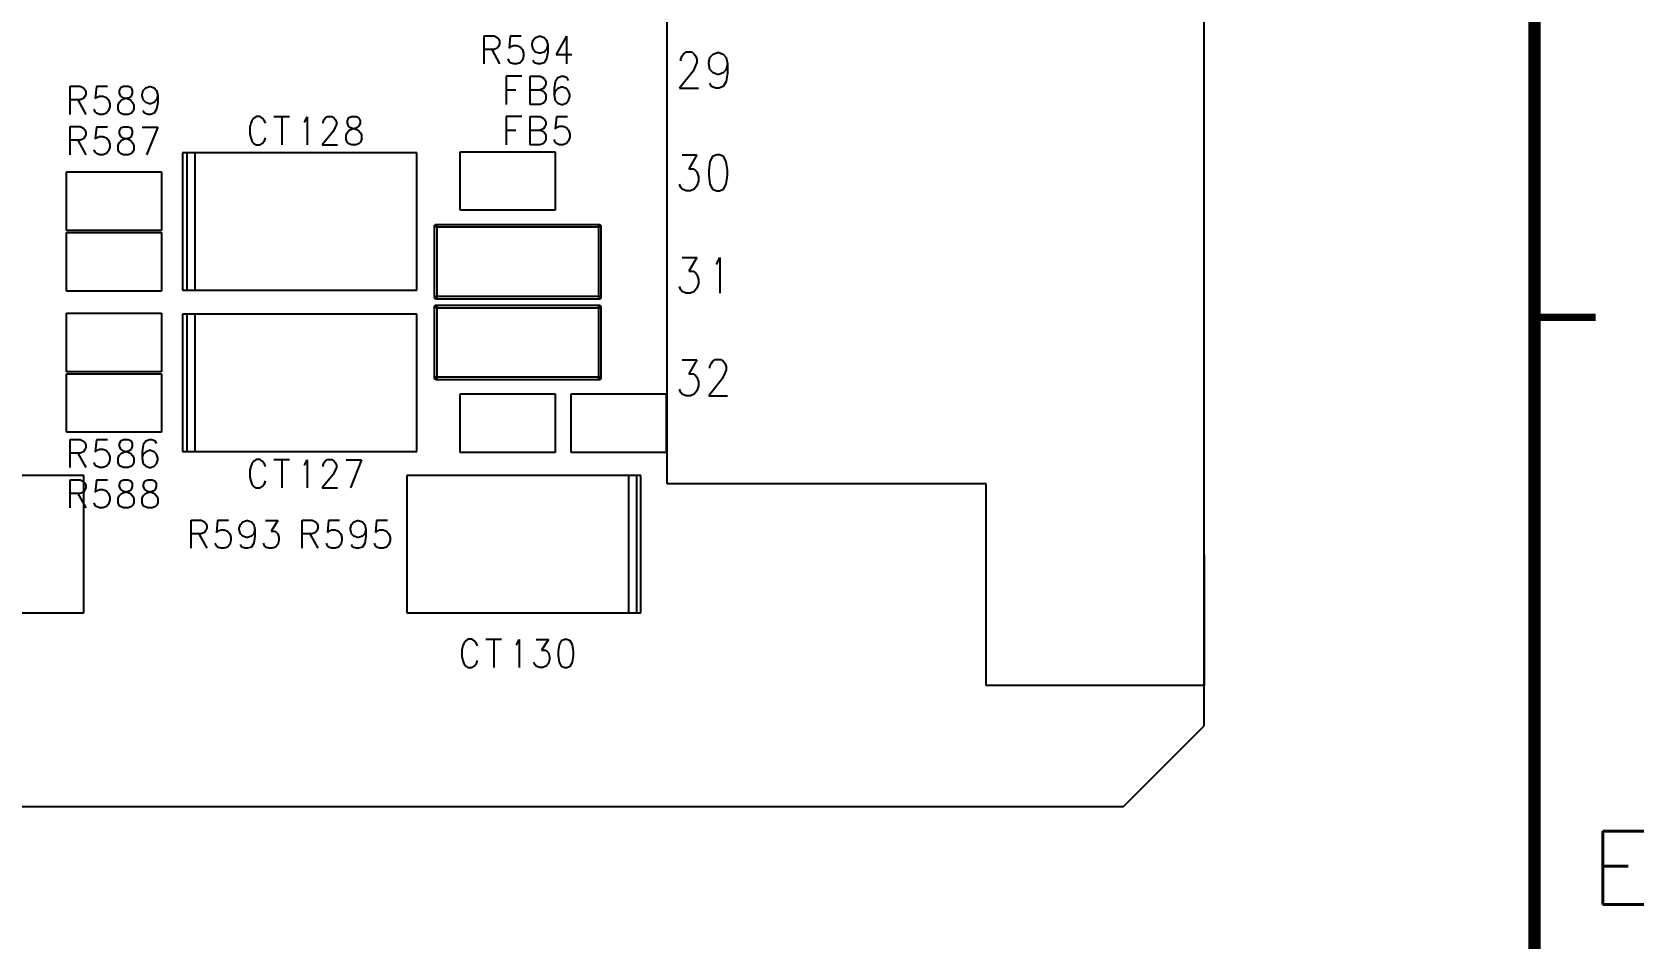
# Model space of a CAD drawing. Extents: x 295 to 953, y 10 to 290.
# Drawn here: x 820.6 to 886.4, y 79.6 to 116.7 of the extents above; entities that cross this region are included whole.
import ezdxf
from ezdxf.enums import TextEntityAlignment as Align

# ---------------------------------------------------------------- set-up
doc = ezdxf.new("R2010")
doc.units = 0
doc.header["$LTSCALE"] = 5
doc.header["$MEASUREMENT"] = 0
doc.layers.get('0').update_dxf_attribs({"linetype": 'CONTINUOUS', "lineweight": 25})
for name, color, linetype in [('13_C-SILK_GBR', 7, 'CONTINUOUS'), ('문자', 4, 'CONTINUOUS'), ('테두리', 3, 'CONTINUOUS')]:
    doc.layers.add(name, color=color, linetype=linetype)
doc.styles.get("Standard").update_dxf_attribs({"font": 'simplex.shx'})

# ---------------------------------------------------------------- blocks, each defined once
blk = doc.blocks.new('C')
at = {"layer": '테두리'}
blk.add_line((405, 285), (405, 15), dxfattribs=at)
for points, const_width in [([(15, 285), (15, 15), (405, 15), (405, 285), (15, 285)], 0.5), ([(407.5, 105), (405, 105)], 0.3)]:
    blk.add_lwpolyline(points, dxfattribs=dict(at, const_width=const_width))
at = {"layer": '문자'}
blk.add_text('E', height=3, dxfattribs=at).set_placement((408.5, 82.5), align=Align.MIDDLE)

msp = doc.modelspace()

# ---------------------------------------------------------------- linework, layer by layer
at = {"layer": '13_C-SILK_GBR'}
for p, q in [((868.478, 88.3), (868.478, 246.7)), ((846.533, 98.2), (846.533, 236.8)), ((839.048, 115.36), (839.048, 116.515)), ((839.048, 116.515), (839.457, 116.515)), ((839.457, 115.956), (839.048, 115.956)), ((839.362, 115.956), (839.687, 115.36)), ((839.457, 116.515), (839.591, 116.446)), ((839.591, 116.007), (839.457, 115.956)), ((839.591, 116.446), (839.636, 116.393)), ((839.636, 116.078), (839.591, 116.007)), ((839.636, 116.393), (839.687, 116.287)), ((839.687, 116.182), (839.636, 116.078)), ((839.687, 116.287), (839.687, 116.182)), ((840.119, 116.497), (840.074, 116.007)), ((840.074, 116.007), (840.119, 116.06)), ((840.573, 116.497), (840.119, 116.497)), ((840.119, 116.06), (840.253, 116.112)), ((840.253, 116.112), (840.388, 116.112)), ((840.388, 116.112), (840.528, 116.06)), ((840.528, 116.06), (840.617, 115.956)), ((840.617, 115.956), (840.668, 115.797)), ((841.012, 116.182), (841.056, 116.34)), ((841.012, 116.131), (841.012, 116.182)), ((841.056, 115.956), (841.012, 116.131)), ((841.056, 116.34), (841.159, 116.446)), ((841.159, 115.85), (841.056, 115.956)), ((841.159, 116.446), (841.305, 116.497)), ((841.305, 116.497), (841.35, 116.497)), ((841.35, 116.497), (841.503, 116.446)), ((841.503, 116.446), (841.599, 116.34)), ((841.599, 115.956), (841.503, 115.85)), ((841.599, 116.34), (841.65, 116.131)), ((841.65, 116.131), (841.599, 115.956)), ((841.65, 116.131), (841.65, 115.85)), ((842.414, 116.497), (841.993, 115.744)), ((842.414, 116.497), (842.414, 115.36)), ((840.074, 115.466), (840.03, 115.57)), ((840.119, 115.413), (840.074, 115.466)), ((840.253, 115.36), (840.119, 115.413)), ((840.388, 115.36), (840.253, 115.36)), ((840.528, 115.413), (840.388, 115.36)), ((840.617, 115.517), (840.528, 115.413)), ((840.668, 115.675), (840.617, 115.517)), ((840.668, 115.797), (840.668, 115.675)), ((841.107, 115.413), (841.056, 115.517)), ((841.254, 115.36), (841.107, 115.413)), ((841.305, 115.797), (841.159, 115.85)), ((841.35, 115.36), (841.254, 115.36)), ((841.35, 115.797), (841.305, 115.797)), ((841.503, 115.85), (841.35, 115.797)), ((841.503, 115.413), (841.35, 115.36)), ((841.599, 115.57), (841.503, 115.413)), ((841.65, 115.85), (841.599, 115.57)), ((841.993, 115.744), (842.632, 115.744)), ((847.095, 115.563), (847.15, 115.698)), ((847.095, 115.495), (847.095, 115.563)), ((847.15, 115.698), (847.202, 115.764)), ((847.202, 115.764), (847.311, 115.855)), ((847.311, 115.855), (847.536, 115.855)), ((847.536, 115.855), (847.643, 115.764)), ((847.697, 115.292), (847.589, 115.068)), ((847.643, 115.764), (847.697, 115.698)), ((847.697, 115.698), (847.752, 115.563)), ((847.752, 115.428), (847.697, 115.292)), ((847.752, 115.563), (847.752, 115.428)), ((848.229, 115.428), (848.283, 115.631)), ((848.229, 115.36), (848.229, 115.428)), ((848.283, 115.136), (848.229, 115.36)), ((848.283, 115.631), (848.407, 115.764)), ((848.407, 115.764), (848.584, 115.832)), ((848.584, 115.832), (848.638, 115.832)), ((848.638, 115.832), (848.823, 115.764)), ((848.823, 115.764), (848.94, 115.631)), ((848.94, 115.631), (849.001, 115.36)), ((849.001, 115.36), (848.94, 115.136)), ((849.001, 115.36), (849.001, 115)), ((840.589, 114.865), (839.952, 114.865)), ((839.952, 114.865), (839.952, 113.71)), ((840.934, 113.71), (840.934, 114.865)), ((840.934, 114.865), (841.342, 114.865)), ((841.342, 114.865), (841.475, 114.796)), ((841.475, 114.796), (841.52, 114.743)), ((841.52, 114.743), (841.571, 114.637)), ((841.571, 114.637), (841.571, 114.532)), ((841.96, 114.637), (841.916, 114.357)), ((842.063, 114.796), (841.96, 114.637)), ((842.21, 114.847), (842.063, 114.796)), ((842.305, 114.847), (842.21, 114.847)), ((842.45, 114.796), (842.305, 114.847)), ((842.502, 114.69), (842.45, 114.796)), ((847.589, 115.068), (847.041, 114.37)), ((848.407, 115), (848.283, 115.136)), ((848.584, 114.933), (848.407, 115)), ((848.638, 114.933), (848.584, 114.933)), ((848.823, 115), (848.638, 114.933)), ((848.94, 115.136), (848.823, 115)), ((848.94, 114.641), (848.823, 114.438)), ((849.001, 115), (848.94, 114.641)), ((822.136, 113.298), (822.136, 114.453)), ((822.136, 114.453), (822.545, 114.453)), ((822.545, 114.453), (822.679, 114.383)), ((822.679, 113.944), (822.545, 113.893)), ((822.679, 114.383), (822.723, 114.33)), ((822.723, 114.015), (822.679, 113.944)), ((822.723, 114.33), (822.774, 114.225)), ((822.774, 114.119), (822.723, 114.015)), ((822.774, 114.225), (822.774, 114.119)), ((823.207, 114.434), (823.162, 113.944)), ((823.162, 113.944), (823.207, 113.997)), ((823.66, 114.434), (823.207, 114.434)), ((823.207, 113.997), (823.34, 114.05)), ((823.34, 114.05), (823.475, 114.05)), ((823.475, 114.05), (823.616, 113.997)), ((823.616, 113.997), (823.705, 113.893)), ((824.188, 114.383), (824.144, 114.278)), ((824.144, 114.278), (824.144, 114.172)), ((824.144, 114.172), (824.188, 114.05)), ((824.322, 114.434), (824.188, 114.383)), ((824.188, 114.05), (824.277, 113.997)), ((824.233, 113.893), (824.368, 113.944)), ((824.277, 113.997), (824.464, 113.944)), ((824.508, 114.434), (824.322, 114.434)), ((824.368, 113.944), (824.553, 113.997)), ((824.464, 113.944), (824.597, 113.893)), ((824.642, 114.383), (824.508, 114.434)), ((824.553, 113.997), (824.642, 114.05)), ((824.687, 114.278), (824.642, 114.383)), ((824.642, 114.05), (824.687, 114.172)), ((824.687, 114.172), (824.687, 114.278)), ((825.081, 114.119), (825.125, 114.278)), ((825.081, 114.068), (825.081, 114.119)), ((825.125, 113.893), (825.081, 114.068)), ((825.125, 114.278), (825.228, 114.383)), ((825.228, 114.383), (825.375, 114.434)), ((825.375, 114.434), (825.419, 114.434)), ((825.419, 114.434), (825.573, 114.383)), ((825.573, 114.383), (825.668, 114.278)), ((825.668, 114.278), (825.719, 114.068)), ((825.719, 114.068), (825.668, 113.893)), ((825.719, 114.068), (825.719, 113.788)), ((839.952, 114.306), (840.342, 114.306)), ((840.934, 114.306), (841.342, 114.306)), ((841.475, 114.357), (841.342, 114.306)), ((841.342, 114.306), (841.475, 114.253)), ((841.52, 114.428), (841.475, 114.357)), ((841.475, 114.253), (841.52, 114.2)), ((841.571, 114.532), (841.52, 114.428)), ((841.52, 114.2), (841.571, 114.094)), ((841.571, 114.094), (841.571, 113.92)), ((841.916, 114.357), (841.916, 114.094)), ((841.96, 114.253), (841.916, 114.094)), ((841.916, 114.094), (841.96, 113.867)), ((842.063, 114.357), (841.96, 114.253)), ((842.21, 114.41), (842.063, 114.357)), ((842.254, 114.41), (842.21, 114.41)), ((842.401, 114.357), (842.254, 114.41)), ((842.502, 114.253), (842.401, 114.357)), ((842.553, 114.094), (842.502, 114.253)), ((842.502, 113.867), (842.553, 114.025)), ((842.553, 114.025), (842.553, 114.094)), ((847.041, 114.37), (847.813, 114.37)), ((848.344, 114.438), (848.283, 114.573)), ((848.522, 114.37), (848.344, 114.438)), ((848.638, 114.37), (848.522, 114.37)), ((848.823, 114.438), (848.638, 114.37)), ((822.545, 113.893), (822.136, 113.893)), ((822.449, 113.893), (822.774, 113.298)), ((823.162, 113.403), (823.117, 113.507)), ((823.207, 113.35), (823.162, 113.403)), ((823.34, 113.298), (823.207, 113.35)), ((823.475, 113.298), (823.34, 113.298)), ((823.616, 113.35), (823.475, 113.298)), ((823.705, 113.454), (823.616, 113.35)), ((823.705, 113.893), (823.756, 113.735)), ((823.756, 113.613), (823.705, 113.454)), ((823.756, 113.735), (823.756, 113.613)), ((824.099, 113.682), (824.144, 113.788)), ((824.099, 113.507), (824.099, 113.682)), ((824.144, 113.403), (824.099, 113.507)), ((824.144, 113.788), (824.233, 113.893)), ((824.188, 113.35), (824.144, 113.403)), ((824.322, 113.298), (824.188, 113.35)), ((824.508, 113.298), (824.322, 113.298)), ((824.642, 113.35), (824.508, 113.298)), ((824.597, 113.893), (824.687, 113.788)), ((824.687, 113.403), (824.642, 113.35)), ((824.687, 113.788), (824.738, 113.682)), ((824.738, 113.507), (824.687, 113.403)), ((824.738, 113.682), (824.738, 113.507)), ((825.228, 113.788), (825.125, 113.893)), ((825.177, 113.35), (825.125, 113.454)), ((825.323, 113.298), (825.177, 113.35)), ((825.375, 113.735), (825.228, 113.788)), ((825.419, 113.298), (825.323, 113.298)), ((825.419, 113.735), (825.375, 113.735)), ((825.573, 113.788), (825.419, 113.735)), ((825.573, 113.35), (825.419, 113.298)), ((825.668, 113.893), (825.573, 113.788)), ((825.668, 113.507), (825.573, 113.35)), ((825.719, 113.788), (825.668, 113.507)), ((841.342, 113.71), (840.934, 113.71)), ((841.475, 113.763), (841.342, 113.71)), ((841.52, 113.816), (841.475, 113.763)), ((841.571, 113.92), (841.52, 113.816)), ((841.96, 113.867), (842.063, 113.763)), ((842.063, 113.763), (842.21, 113.71)), ((842.21, 113.71), (842.254, 113.71)), ((842.254, 113.71), (842.401, 113.763)), ((842.401, 113.763), (842.502, 113.867)), ((822.136, 111.648), (822.136, 112.803)), ((822.136, 112.803), (822.545, 112.803)), ((822.545, 112.803), (822.679, 112.733)), ((822.679, 112.733), (822.723, 112.68)), ((822.723, 112.68), (822.774, 112.575)), ((823.207, 112.784), (823.162, 112.294)), ((823.66, 112.784), (823.207, 112.784)), ((824.188, 112.733), (824.144, 112.628)), ((824.144, 112.628), (824.144, 112.522)), ((824.322, 112.784), (824.188, 112.733)), ((824.508, 112.784), (824.322, 112.784)), ((824.642, 112.733), (824.508, 112.784)), ((824.687, 112.628), (824.642, 112.733)), ((824.687, 112.522), (824.687, 112.628)), ((825.081, 112.784), (825.719, 112.784)), ((825.719, 112.784), (825.259, 111.648)), ((829.521, 112.935), (829.483, 112.778)), ((829.483, 112.778), (829.483, 112.497)), ((829.566, 113.04), (829.521, 112.935)), ((829.648, 113.146), (829.566, 113.04)), ((829.731, 113.215), (829.648, 113.146)), ((829.904, 113.215), (829.731, 113.215)), ((829.986, 113.146), (829.904, 113.215)), ((830.075, 113.04), (829.986, 113.146)), ((830.12, 112.935), (830.075, 113.04)), ((830.465, 113.215), (831.102, 113.215)), ((830.783, 113.215), (830.783, 112.06)), ((831.694, 112.987), (831.745, 113.04)), ((831.745, 113.04), (831.823, 113.197)), ((831.823, 113.197), (831.823, 112.06)), ((832.473, 112.987), (832.517, 113.093)), ((832.473, 112.935), (832.473, 112.987)), ((832.517, 113.093), (832.562, 113.146)), ((832.562, 113.146), (832.651, 113.215)), ((832.651, 113.215), (832.836, 113.215)), ((832.836, 113.215), (832.925, 113.146)), ((832.97, 112.778), (832.88, 112.603)), ((832.925, 113.146), (832.97, 113.093)), ((832.97, 113.093), (833.014, 112.987)), ((833.014, 112.882), (832.97, 112.778)), ((833.014, 112.987), (833.014, 112.882)), ((833.499, 113.146), (833.455, 113.04)), ((833.455, 113.04), (833.455, 112.935)), ((833.455, 112.935), (833.499, 112.812)), ((833.455, 112.55), (833.544, 112.656)), ((833.633, 113.197), (833.499, 113.146)), ((833.499, 112.812), (833.588, 112.76)), ((833.544, 112.656), (833.677, 112.707)), ((833.588, 112.76), (833.773, 112.707)), ((833.818, 113.197), (833.633, 113.197)), ((833.677, 112.707), (833.862, 112.76)), ((833.773, 112.707), (833.907, 112.656)), ((833.951, 113.146), (833.818, 113.197)), ((833.862, 112.76), (833.951, 112.812)), ((833.907, 112.656), (833.996, 112.55)), ((833.996, 113.04), (833.951, 113.146)), ((833.951, 112.812), (833.996, 112.935)), ((833.996, 112.935), (833.996, 113.04)), ((840.589, 113.215), (839.952, 113.215)), ((839.952, 113.215), (839.952, 112.06)), ((839.952, 112.656), (840.342, 112.656)), ((840.934, 112.06), (840.934, 113.215)), ((840.934, 113.215), (841.342, 113.215)), ((840.934, 112.656), (841.342, 112.656)), ((841.342, 113.215), (841.475, 113.146)), ((841.475, 112.707), (841.342, 112.656)), ((841.342, 112.656), (841.475, 112.603)), ((841.475, 113.146), (841.52, 113.093)), ((841.52, 112.778), (841.475, 112.707)), ((841.52, 113.093), (841.571, 112.987)), ((841.571, 112.882), (841.52, 112.778)), ((841.571, 112.987), (841.571, 112.882)), ((842.005, 113.197), (841.96, 112.707)), ((841.96, 112.707), (842.005, 112.76)), ((842.457, 113.197), (842.005, 113.197)), ((842.005, 112.76), (842.139, 112.812)), ((842.139, 112.812), (842.272, 112.812)), ((842.272, 112.812), (842.413, 112.76)), ((842.413, 112.76), (842.502, 112.656)), ((842.502, 112.656), (842.553, 112.497)), ((822.545, 112.243), (822.136, 112.243)), ((822.449, 112.243), (822.774, 111.648)), ((822.679, 112.294), (822.545, 112.243)), ((822.723, 112.365), (822.679, 112.294)), ((822.774, 112.469), (822.723, 112.365)), ((822.774, 112.575), (822.774, 112.469)), ((823.162, 112.294), (823.207, 112.347)), ((823.207, 112.347), (823.34, 112.4)), ((823.34, 112.4), (823.475, 112.4)), ((823.475, 112.4), (823.616, 112.347)), ((823.616, 112.347), (823.705, 112.243)), ((823.705, 112.243), (823.756, 112.085)), ((823.756, 111.963), (823.705, 111.804)), ((823.756, 112.085), (823.756, 111.963)), ((824.099, 112.032), (824.144, 112.138)), ((824.099, 111.857), (824.099, 112.032)), ((824.144, 112.522), (824.188, 112.4)), ((824.144, 112.138), (824.233, 112.243)), ((824.188, 112.4), (824.277, 112.347)), ((824.233, 112.243), (824.368, 112.294)), ((824.277, 112.347), (824.464, 112.294)), ((824.368, 112.294), (824.553, 112.347)), ((824.464, 112.294), (824.597, 112.243)), ((824.553, 112.347), (824.642, 112.4)), ((824.597, 112.243), (824.687, 112.138)), ((824.642, 112.4), (824.687, 112.522)), ((824.687, 112.138), (824.738, 112.032)), ((824.738, 112.032), (824.738, 111.857)), ((829.483, 112.497), (829.521, 112.341)), ((829.521, 112.341), (829.566, 112.217)), ((829.566, 112.217), (829.648, 112.113)), ((829.648, 112.113), (829.731, 112.06)), ((829.731, 112.06), (829.904, 112.06)), ((829.904, 112.06), (829.986, 112.113)), ((829.986, 112.113), (830.075, 112.217)), ((830.075, 112.217), (830.12, 112.341)), ((832.88, 112.603), (832.428, 112.06)), ((832.428, 112.06), (833.065, 112.06)), ((833.41, 112.444), (833.455, 112.55)), ((833.41, 112.27), (833.41, 112.444)), ((833.455, 112.166), (833.41, 112.27)), ((833.499, 112.113), (833.455, 112.166)), ((833.633, 112.06), (833.499, 112.113)), ((833.818, 112.06), (833.633, 112.06)), ((833.951, 112.113), (833.818, 112.06)), ((833.996, 112.166), (833.951, 112.113)), ((833.996, 112.55), (834.047, 112.444)), ((834.047, 112.27), (833.996, 112.166)), ((834.047, 112.444), (834.047, 112.27)), ((841.342, 112.06), (840.934, 112.06)), ((841.475, 112.113), (841.342, 112.06)), ((841.475, 112.603), (841.52, 112.55)), ((841.52, 112.166), (841.475, 112.113)), ((841.52, 112.55), (841.571, 112.444)), ((841.571, 112.27), (841.52, 112.166)), ((841.571, 112.444), (841.571, 112.27)), ((841.96, 112.166), (841.916, 112.27)), ((842.005, 112.113), (841.96, 112.166)), ((842.139, 112.06), (842.005, 112.113)), ((842.272, 112.06), (842.139, 112.06)), ((842.413, 112.113), (842.272, 112.06)), ((842.502, 112.217), (842.413, 112.113)), ((842.553, 112.375), (842.502, 112.217)), ((842.553, 112.497), (842.553, 112.375)), ((823.162, 111.753), (823.117, 111.857)), ((823.207, 111.7), (823.162, 111.753)), ((823.34, 111.648), (823.207, 111.7)), ((823.475, 111.648), (823.34, 111.648)), ((823.616, 111.7), (823.475, 111.648)), ((823.705, 111.804), (823.616, 111.7)), ((824.144, 111.753), (824.099, 111.857)), ((824.188, 111.7), (824.144, 111.753)), ((824.322, 111.648), (824.188, 111.7)), ((824.508, 111.648), (824.322, 111.648)), ((824.642, 111.7), (824.508, 111.648)), ((824.687, 111.753), (824.642, 111.7)), ((824.738, 111.857), (824.687, 111.753)), ((827.228, 111.73), (826.733, 111.73)), ((826.898, 111.73), (826.733, 111.73)), ((826.733, 111.73), (826.733, 106.12)), ((827.063, 111.73), (826.898, 111.73)), ((826.898, 111.73), (826.898, 106.12)), ((827.228, 111.73), (827.228, 106.12)), ((836.303, 111.73), (827.228, 111.73)), ((836.303, 106.12), (836.303, 111.73)), ((838.076, 109.379), (838.076, 111.771)), ((838.076, 111.771), (841.954, 111.771)), ((841.954, 111.771), (841.954, 109.379)), ((847.15, 111.641), (847.752, 111.641)), ((847.752, 111.641), (847.419, 111.078)), ((848.283, 111.372), (848.229, 111.012)), ((848.39, 111.573), (848.283, 111.372)), ((848.56, 111.641), (848.39, 111.573)), ((848.669, 111.641), (848.56, 111.641)), ((848.831, 111.573), (848.669, 111.641)), ((848.94, 111.372), (848.831, 111.573)), ((849.001, 111.012), (848.94, 111.372)), ((821.989, 108.554), (821.989, 110.946)), ((821.989, 110.946), (825.866, 110.946)), ((825.866, 110.946), (825.866, 108.554)), ((847.419, 111.078), (847.589, 111.078)), ((847.589, 111.078), (847.697, 111.012)), ((847.697, 111.012), (847.752, 110.945)), ((847.752, 110.945), (847.813, 110.742)), ((847.813, 110.742), (847.813, 110.583)), ((848.229, 111.012), (848.229, 110.809)), ((848.229, 110.809), (848.283, 110.45)), ((848.94, 110.45), (849.001, 110.809)), ((849.001, 110.809), (849.001, 111.012)), ((847.095, 110.314), (847.041, 110.45)), ((847.15, 110.247), (847.095, 110.314)), ((847.311, 110.179), (847.15, 110.247)), ((847.481, 110.179), (847.311, 110.179)), ((847.643, 110.247), (847.481, 110.179)), ((847.752, 110.382), (847.643, 110.247)), ((847.813, 110.583), (847.752, 110.382)), ((848.283, 110.45), (848.39, 110.247)), ((848.39, 110.247), (848.56, 110.179)), ((848.56, 110.179), (848.669, 110.179)), ((848.669, 110.179), (848.831, 110.247)), ((848.831, 110.247), (848.94, 110.45)), ((841.954, 109.379), (838.076, 109.379)), ((837.058, 108.786), (837.03, 108.758)), ((837.03, 108.758), (837.058, 108.786)), ((837.03, 108.758), (837.03, 108.725)), ((837.03, 108.742), (837.03, 108.758)), ((837.03, 105.808), (837.03, 108.742)), ((837.03, 108.725), (837.058, 108.697)), ((837.075, 108.786), (837.058, 108.786)), ((837.058, 108.786), (837.091, 108.786)), ((843.78, 108.786), (837.075, 108.786)), ((837.075, 108.697), (843.78, 108.697)), ((837.091, 108.786), (837.119, 108.758)), ((837.119, 108.742), (837.119, 105.808)), ((843.736, 108.758), (843.764, 108.786)), ((843.736, 108.742), (843.736, 108.758)), ((843.736, 105.808), (843.736, 108.742)), ((843.764, 108.786), (843.797, 108.786)), ((843.78, 108.697), (843.797, 108.697)), ((843.797, 108.786), (843.825, 108.758)), ((843.825, 108.758), (843.797, 108.786)), ((843.797, 108.697), (843.825, 108.725)), ((843.825, 108.725), (843.825, 108.758)), ((843.825, 108.742), (843.825, 105.808)), ((825.866, 108.554), (821.989, 108.554)), ((821.989, 106.079), (821.989, 108.471)), ((821.989, 108.471), (825.866, 108.471)), ((825.866, 108.471), (825.866, 106.079)), ((847.15, 107.45), (847.752, 107.45)), ((847.752, 107.45), (847.419, 106.887)), ((848.592, 107.249), (848.684, 107.45)), ((848.684, 107.45), (848.684, 105.988)), ((847.419, 106.887), (847.589, 106.887)), ((847.589, 106.887), (847.697, 106.821)), ((847.697, 106.821), (847.752, 106.754)), ((847.752, 106.754), (847.813, 106.551)), ((848.531, 107.181), (848.592, 107.249)), ((825.866, 106.079), (821.989, 106.079)), ((826.733, 106.12), (826.898, 106.12)), ((826.898, 106.12), (827.228, 106.12)), ((827.228, 106.12), (836.303, 106.12)), ((847.095, 106.123), (847.041, 106.259)), ((847.15, 106.056), (847.095, 106.123)), ((847.311, 105.988), (847.15, 106.056)), ((847.643, 106.056), (847.481, 105.988)), ((847.752, 106.191), (847.643, 106.056)), ((847.813, 106.392), (847.752, 106.191)), ((847.813, 106.551), (847.813, 106.392)), ((837.058, 105.853), (837.03, 105.825)), ((837.03, 105.825), (837.03, 105.792)), ((837.058, 105.764), (837.03, 105.792)), ((837.03, 105.792), (837.058, 105.764)), ((837.058, 105.486), (837.03, 105.458)), ((837.03, 105.458), (837.058, 105.486)), ((837.03, 105.458), (837.03, 105.425)), ((837.03, 105.442), (837.03, 105.458)), ((837.03, 102.508), (837.03, 105.442)), ((837.03, 105.425), (837.058, 105.397)), ((837.075, 105.853), (837.058, 105.853)), ((837.091, 105.764), (837.058, 105.764)), ((837.075, 105.486), (837.058, 105.486)), ((837.058, 105.486), (837.091, 105.486)), ((843.78, 105.853), (837.075, 105.853)), ((837.075, 105.764), (843.78, 105.764)), ((843.78, 105.486), (837.075, 105.486)), ((837.075, 105.397), (843.78, 105.397)), ((837.119, 105.792), (837.091, 105.764)), ((837.091, 105.486), (837.119, 105.458)), ((837.119, 105.808), (837.119, 105.792)), ((837.119, 105.442), (837.119, 102.508)), ((843.764, 105.764), (843.736, 105.792)), ((843.736, 105.458), (843.764, 105.486)), ((843.736, 105.442), (843.736, 105.458)), ((843.736, 102.508), (843.736, 105.442)), ((843.797, 105.764), (843.764, 105.764)), ((843.764, 105.486), (843.797, 105.486)), ((843.78, 105.764), (843.797, 105.764)), ((843.78, 105.397), (843.797, 105.397)), ((843.825, 105.825), (843.797, 105.853)), ((843.825, 105.792), (843.797, 105.764)), ((843.797, 105.764), (843.825, 105.792)), ((843.797, 105.486), (843.825, 105.458)), ((843.825, 105.458), (843.797, 105.486)), ((843.797, 105.397), (843.825, 105.425)), ((843.825, 105.792), (843.825, 105.825)), ((843.825, 105.808), (843.825, 105.792)), ((843.825, 105.425), (843.825, 105.458)), ((843.825, 105.442), (843.825, 102.508)), ((847.481, 105.988), (847.311, 105.988)), ((821.989, 102.779), (821.989, 105.171)), ((821.989, 105.171), (825.866, 105.171)), ((825.866, 105.171), (825.866, 102.779)), ((827.228, 105.13), (826.733, 105.13)), ((826.898, 105.13), (826.733, 105.13)), ((826.733, 105.13), (826.733, 99.52)), ((827.063, 105.13), (826.898, 105.13)), ((826.898, 105.13), (826.898, 99.52)), ((827.228, 105.13), (827.228, 99.52)), ((836.303, 105.13), (827.228, 105.13)), ((836.303, 99.52), (836.303, 105.13)), ((825.866, 102.779), (821.989, 102.779)), ((847.15, 103.259), (847.752, 103.259)), ((847.752, 103.259), (847.419, 102.696)), ((848.283, 102.99), (848.338, 103.125)), ((848.283, 102.922), (848.283, 102.99)), ((848.338, 103.125), (848.39, 103.191)), ((848.39, 103.191), (848.499, 103.282)), ((848.499, 103.282), (848.724, 103.282)), ((848.724, 103.282), (848.831, 103.191)), ((848.831, 103.191), (848.885, 103.125)), ((848.885, 103.125), (848.94, 102.99)), ((848.94, 102.855), (848.885, 102.719)), ((848.94, 102.99), (848.94, 102.855)), ((821.989, 100.304), (821.989, 102.696)), ((821.989, 102.696), (825.866, 102.696)), ((825.866, 102.696), (825.866, 100.304)), ((837.058, 102.553), (837.03, 102.525)), ((837.03, 102.525), (837.03, 102.492)), ((837.058, 102.464), (837.03, 102.492)), ((837.03, 102.492), (837.058, 102.464)), ((837.075, 102.553), (837.058, 102.553)), ((837.091, 102.464), (837.058, 102.464)), ((843.78, 102.553), (837.075, 102.553)), ((837.075, 102.464), (843.78, 102.464)), ((837.119, 102.492), (837.091, 102.464)), ((837.119, 102.508), (837.119, 102.492)), ((843.764, 102.464), (843.736, 102.492)), ((843.797, 102.464), (843.764, 102.464)), ((843.78, 102.464), (843.797, 102.464)), ((843.825, 102.525), (843.797, 102.553)), ((843.825, 102.492), (843.797, 102.464)), ((843.797, 102.464), (843.825, 102.492)), ((843.825, 102.492), (843.825, 102.525)), ((843.825, 102.508), (843.825, 102.492)), ((847.419, 102.696), (847.589, 102.696)), ((847.589, 102.696), (847.697, 102.63)), ((847.697, 102.63), (847.752, 102.563)), ((847.752, 102.563), (847.813, 102.36)), ((847.813, 102.201), (847.752, 102)), ((847.813, 102.36), (847.813, 102.201)), ((848.777, 102.495), (848.229, 101.797)), ((848.885, 102.719), (848.777, 102.495)), ((838.076, 99.479), (838.076, 101.871)), ((838.076, 101.871), (841.954, 101.871)), ((841.954, 101.871), (841.954, 99.479)), ((842.614, 99.479), (842.614, 101.871)), ((842.614, 101.871), (846.491, 101.871)), ((846.491, 101.871), (846.491, 99.479)), ((847.095, 101.932), (847.041, 102.068)), ((847.15, 101.865), (847.095, 101.932)), ((847.311, 101.797), (847.15, 101.865)), ((847.481, 101.797), (847.311, 101.797)), ((847.643, 101.865), (847.481, 101.797)), ((847.752, 102), (847.643, 101.865)), ((848.229, 101.797), (849.001, 101.797)), ((825.866, 100.304), (821.989, 100.304)), ((822.136, 98.86), (822.136, 100.015)), ((822.136, 100.015), (822.545, 100.015)), ((822.545, 99.456), (822.136, 99.456)), ((822.449, 99.456), (822.774, 98.86)), ((822.545, 100.015), (822.679, 99.946)), ((822.679, 99.507), (822.545, 99.456)), ((822.679, 99.946), (822.723, 99.893)), ((822.723, 99.578), (822.679, 99.507)), ((822.723, 99.893), (822.774, 99.787)), ((822.774, 99.682), (822.723, 99.578)), ((822.774, 99.787), (822.774, 99.682)), ((823.207, 99.997), (823.162, 99.507)), ((823.162, 99.507), (823.207, 99.56)), ((823.66, 99.997), (823.207, 99.997)), ((823.207, 99.56), (823.34, 99.612)), ((823.34, 99.612), (823.475, 99.612)), ((823.475, 99.612), (823.616, 99.56)), ((823.616, 99.56), (823.705, 99.456)), ((823.705, 99.456), (823.756, 99.297)), ((824.188, 99.946), (824.144, 99.84)), ((824.144, 99.84), (824.144, 99.735)), ((824.144, 99.735), (824.188, 99.612)), ((824.144, 99.35), (824.233, 99.456)), ((824.322, 99.997), (824.188, 99.946)), ((824.188, 99.612), (824.277, 99.56)), ((824.233, 99.456), (824.368, 99.507)), ((824.277, 99.56), (824.464, 99.507)), ((824.508, 99.997), (824.322, 99.997)), ((824.368, 99.507), (824.553, 99.56)), ((824.464, 99.507), (824.597, 99.456)), ((824.642, 99.946), (824.508, 99.997)), ((824.553, 99.56), (824.642, 99.612)), ((824.597, 99.456), (824.687, 99.35)), ((824.687, 99.84), (824.642, 99.946)), ((824.642, 99.612), (824.687, 99.735)), ((824.687, 99.735), (824.687, 99.84)), ((825.125, 99.787), (825.081, 99.507)), ((825.081, 99.507), (825.081, 99.244)), ((825.228, 99.946), (825.125, 99.787)), ((825.228, 99.507), (825.125, 99.403)), ((825.375, 99.997), (825.228, 99.946)), ((825.375, 99.56), (825.228, 99.507)), ((825.47, 99.997), (825.375, 99.997)), ((825.419, 99.56), (825.375, 99.56)), ((825.566, 99.507), (825.419, 99.56)), ((825.617, 99.946), (825.47, 99.997)), ((825.668, 99.403), (825.566, 99.507)), ((825.668, 99.84), (825.617, 99.946)), ((826.733, 99.52), (826.898, 99.52)), ((826.898, 99.52), (827.228, 99.52)), ((827.228, 99.52), (836.303, 99.52)), ((841.954, 99.479), (838.076, 99.479)), ((846.491, 99.479), (842.614, 99.479)), ((823.162, 98.966), (823.117, 99.07)), ((823.207, 98.913), (823.162, 98.966)), ((823.34, 98.86), (823.207, 98.913)), ((823.475, 98.86), (823.34, 98.86)), ((823.616, 98.913), (823.475, 98.86)), ((823.705, 99.017), (823.616, 98.913)), ((823.756, 99.175), (823.705, 99.017)), ((823.756, 99.297), (823.756, 99.175)), ((824.099, 99.244), (824.144, 99.35)), ((824.099, 99.07), (824.099, 99.244)), ((824.144, 98.966), (824.099, 99.07)), ((824.188, 98.913), (824.144, 98.966)), ((824.322, 98.86), (824.188, 98.913)), ((824.508, 98.86), (824.322, 98.86)), ((824.642, 98.913), (824.508, 98.86)), ((824.687, 98.966), (824.642, 98.913)), ((824.687, 99.35), (824.738, 99.244)), ((824.738, 99.07), (824.687, 98.966)), ((824.738, 99.244), (824.738, 99.07)), ((825.125, 99.403), (825.081, 99.244)), ((825.081, 99.244), (825.125, 99.017)), ((825.125, 99.017), (825.228, 98.913)), ((825.228, 98.913), (825.375, 98.86)), ((825.375, 98.86), (825.419, 98.86)), ((825.419, 98.86), (825.566, 98.913)), ((825.566, 98.913), (825.668, 99.017)), ((825.719, 99.244), (825.668, 99.403)), ((825.668, 99.017), (825.719, 99.175)), ((825.719, 99.175), (825.719, 99.244)), ((829.521, 98.91), (829.483, 98.753)), ((829.566, 99.015), (829.521, 98.91)), ((829.648, 99.121), (829.566, 99.015)), ((829.731, 99.19), (829.648, 99.121)), ((829.904, 99.19), (829.731, 99.19)), ((829.986, 99.121), (829.904, 99.19)), ((830.075, 99.015), (829.986, 99.121)), ((830.12, 98.91), (830.075, 99.015)), ((830.465, 99.19), (831.102, 99.19)), ((830.783, 99.19), (830.783, 98.035)), ((831.694, 98.962), (831.745, 99.015)), ((831.745, 99.015), (831.823, 99.172)), ((831.823, 99.172), (831.823, 98.035)), ((832.473, 98.962), (832.517, 99.068)), ((832.473, 98.91), (832.473, 98.962)), ((832.517, 99.068), (832.562, 99.121)), ((832.562, 99.121), (832.651, 99.19)), ((832.651, 99.19), (832.836, 99.19)), ((832.836, 99.19), (832.925, 99.121)), ((832.925, 99.121), (832.97, 99.068)), ((832.97, 99.068), (833.014, 98.962)), ((833.014, 98.857), (832.97, 98.753)), ((833.014, 98.962), (833.014, 98.857)), ((833.41, 99.172), (834.047, 99.172)), ((834.047, 99.172), (833.588, 98.035)), ((822.69, 98.53), (813.615, 98.53)), ((822.136, 97.21), (822.136, 98.365)), ((822.136, 98.365), (822.545, 98.365)), ((822.545, 98.365), (822.679, 98.296)), ((822.679, 98.296), (822.723, 98.243)), ((822.69, 92.92), (822.69, 98.53)), ((822.723, 98.243), (822.774, 98.137)), ((822.774, 98.137), (822.774, 98.032)), ((823.207, 98.347), (823.162, 97.857)), ((823.66, 98.347), (823.207, 98.347)), ((824.188, 98.296), (824.144, 98.19)), ((824.144, 98.19), (824.144, 98.085)), ((824.322, 98.347), (824.188, 98.296)), ((824.508, 98.347), (824.322, 98.347)), ((824.642, 98.296), (824.508, 98.347)), ((824.687, 98.19), (824.642, 98.296)), ((824.687, 98.085), (824.687, 98.19)), ((825.17, 98.296), (825.125, 98.19)), ((825.125, 98.19), (825.125, 98.085)), ((825.304, 98.347), (825.17, 98.296)), ((825.49, 98.347), (825.304, 98.347)), ((825.624, 98.296), (825.49, 98.347)), ((825.668, 98.19), (825.624, 98.296)), ((825.668, 98.085), (825.668, 98.19)), ((829.483, 98.753), (829.483, 98.472)), ((829.483, 98.472), (829.521, 98.316)), ((829.521, 98.316), (829.566, 98.192)), ((829.566, 98.192), (829.648, 98.088)), ((829.986, 98.088), (830.075, 98.192)), ((830.075, 98.192), (830.12, 98.316)), ((832.88, 98.578), (832.428, 98.035)), ((832.97, 98.753), (832.88, 98.578)), ((844.965, 98.53), (835.89, 98.53)), ((835.89, 98.53), (835.89, 92.92)), ((845.295, 98.53), (844.965, 98.53)), ((844.965, 92.92), (844.965, 98.53)), ((845.295, 92.92), (845.295, 98.53)), ((845.46, 98.53), (845.295, 98.53)), ((845.46, 92.92), (845.46, 98.53)), ((859.568, 98.2), (846.533, 98.2)), ((859.568, 89.95), (859.568, 98.2)), ((822.545, 97.806), (822.136, 97.806)), ((822.449, 97.806), (822.774, 97.21)), ((822.679, 97.857), (822.545, 97.806)), ((822.723, 97.928), (822.679, 97.857)), ((822.774, 98.032), (822.723, 97.928)), ((823.162, 97.857), (823.207, 97.91)), ((823.207, 97.91), (823.34, 97.962)), ((823.34, 97.962), (823.475, 97.962)), ((823.475, 97.962), (823.616, 97.91)), ((823.616, 97.91), (823.705, 97.806)), ((823.705, 97.806), (823.756, 97.647)), ((823.756, 97.525), (823.705, 97.367)), ((823.756, 97.647), (823.756, 97.525)), ((824.099, 97.594), (824.144, 97.7)), ((824.099, 97.42), (824.099, 97.594)), ((824.144, 98.085), (824.188, 97.962)), ((824.144, 97.7), (824.233, 97.806)), ((824.188, 97.962), (824.277, 97.91)), ((824.233, 97.806), (824.368, 97.857)), ((824.277, 97.91), (824.464, 97.857)), ((824.368, 97.857), (824.553, 97.91)), ((824.464, 97.857), (824.597, 97.806)), ((824.553, 97.91), (824.642, 97.962)), ((824.597, 97.806), (824.687, 97.7)), ((824.642, 97.962), (824.687, 98.085)), ((824.687, 97.7), (824.738, 97.594)), ((824.738, 97.594), (824.738, 97.42)), ((825.081, 97.594), (825.125, 97.7)), ((825.081, 97.42), (825.081, 97.594)), ((825.125, 98.085), (825.17, 97.962)), ((825.125, 97.7), (825.215, 97.806)), ((825.17, 97.962), (825.259, 97.91)), ((825.215, 97.806), (825.35, 97.857)), ((825.259, 97.91), (825.446, 97.857)), ((825.35, 97.857), (825.535, 97.91)), ((825.446, 97.857), (825.579, 97.806)), ((825.535, 97.91), (825.624, 97.962)), ((825.579, 97.806), (825.668, 97.7)), ((825.624, 97.962), (825.668, 98.085)), ((825.668, 97.7), (825.719, 97.594)), ((825.719, 97.594), (825.719, 97.42)), ((829.648, 98.088), (829.731, 98.035)), ((829.731, 98.035), (829.904, 98.035)), ((829.904, 98.035), (829.986, 98.088)), ((832.428, 98.035), (833.065, 98.035)), ((823.162, 97.316), (823.117, 97.42)), ((823.207, 97.263), (823.162, 97.316)), ((823.34, 97.21), (823.207, 97.263)), ((823.475, 97.21), (823.34, 97.21)), ((823.616, 97.263), (823.475, 97.21)), ((823.705, 97.367), (823.616, 97.263)), ((824.144, 97.316), (824.099, 97.42)), ((824.188, 97.263), (824.144, 97.316)), ((824.322, 97.21), (824.188, 97.263)), ((824.508, 97.21), (824.322, 97.21)), ((824.642, 97.263), (824.508, 97.21)), ((824.687, 97.316), (824.642, 97.263)), ((824.738, 97.42), (824.687, 97.316)), ((825.125, 97.316), (825.081, 97.42)), ((825.17, 97.263), (825.125, 97.316)), ((825.304, 97.21), (825.17, 97.263)), ((825.49, 97.21), (825.304, 97.21)), ((825.624, 97.263), (825.49, 97.21)), ((825.668, 97.316), (825.624, 97.263)), ((825.719, 97.42), (825.668, 97.316)), ((827.086, 95.56), (827.086, 96.715)), ((827.086, 96.715), (827.495, 96.715)), ((827.495, 96.156), (827.086, 96.156)), ((827.399, 96.156), (827.724, 95.56)), ((827.495, 96.715), (827.629, 96.646)), ((827.629, 96.207), (827.495, 96.156)), ((827.629, 96.646), (827.673, 96.593)), ((827.673, 96.278), (827.629, 96.207)), ((827.673, 96.593), (827.724, 96.487)), ((827.724, 96.382), (827.673, 96.278)), ((827.724, 96.487), (827.724, 96.382)), ((828.157, 96.697), (828.112, 96.207)), ((828.112, 96.207), (828.157, 96.26)), ((828.61, 96.697), (828.157, 96.697)), ((828.157, 96.26), (828.29, 96.312)), ((828.29, 96.312), (828.425, 96.312)), ((828.425, 96.312), (828.566, 96.26)), ((828.566, 96.26), (828.655, 96.156)), ((828.655, 96.156), (828.706, 95.997)), ((829.049, 96.382), (829.094, 96.54)), ((829.049, 96.331), (829.049, 96.382)), ((829.094, 96.156), (829.049, 96.331)), ((829.094, 96.54), (829.196, 96.646)), ((829.196, 96.05), (829.094, 96.156)), ((829.196, 96.646), (829.343, 96.697)), ((829.343, 96.697), (829.387, 96.697)), ((829.387, 96.697), (829.541, 96.646)), ((829.541, 96.646), (829.637, 96.54)), ((829.637, 96.156), (829.541, 96.05)), ((829.637, 96.54), (829.688, 96.331)), ((829.688, 96.331), (829.637, 96.156)), ((829.688, 96.331), (829.688, 96.05)), ((830.12, 96.697), (830.618, 96.697)), ((830.618, 96.697), (830.344, 96.26)), ((830.344, 96.26), (830.485, 96.26)), ((830.485, 96.26), (830.574, 96.207)), ((830.574, 96.207), (830.618, 96.156)), ((830.618, 96.156), (830.669, 95.997)), ((831.623, 95.56), (831.623, 96.715)), ((831.623, 96.715), (832.032, 96.715)), ((832.032, 96.156), (831.623, 96.156)), ((831.937, 96.156), (832.262, 95.56)), ((832.032, 96.715), (832.166, 96.646)), ((832.166, 96.207), (832.032, 96.156)), ((832.166, 96.646), (832.211, 96.593)), ((832.211, 96.278), (832.166, 96.207)), ((832.211, 96.593), (832.262, 96.487)), ((832.262, 96.382), (832.211, 96.278)), ((832.262, 96.487), (832.262, 96.382)), ((832.694, 96.697), (832.649, 96.207)), ((832.649, 96.207), (832.694, 96.26)), ((833.148, 96.697), (832.694, 96.697)), ((832.694, 96.26), (832.828, 96.312)), ((832.828, 96.312), (832.963, 96.312)), ((832.963, 96.312), (833.103, 96.26)), ((833.103, 96.26), (833.192, 96.156)), ((833.192, 96.156), (833.243, 95.997)), ((833.587, 96.382), (833.631, 96.54)), ((833.587, 96.331), (833.587, 96.382)), ((833.631, 96.156), (833.587, 96.331)), ((833.631, 96.54), (833.734, 96.646)), ((833.734, 96.05), (833.631, 96.156)), ((833.734, 96.646), (833.88, 96.697)), ((833.88, 96.697), (833.925, 96.697)), ((833.925, 96.697), (834.078, 96.646)), ((834.078, 96.646), (834.174, 96.54)), ((834.174, 96.156), (834.078, 96.05)), ((834.174, 96.54), (834.225, 96.331)), ((834.225, 96.331), (834.174, 96.156)), ((834.225, 96.331), (834.225, 96.05)), ((834.658, 96.697), (834.613, 96.207)), ((834.613, 96.207), (834.658, 96.26)), ((835.111, 96.697), (834.658, 96.697)), ((834.658, 96.26), (834.791, 96.312)), ((834.791, 96.312), (834.926, 96.312)), ((834.926, 96.312), (835.067, 96.26)), ((835.067, 96.26), (835.156, 96.156)), ((835.156, 96.156), (835.207, 95.997)), ((828.112, 95.666), (828.067, 95.77)), ((828.157, 95.613), (828.112, 95.666)), ((828.29, 95.56), (828.157, 95.613)), ((828.425, 95.56), (828.29, 95.56)), ((828.566, 95.613), (828.425, 95.56)), ((828.655, 95.717), (828.566, 95.613)), ((828.706, 95.875), (828.655, 95.717)), ((828.706, 95.997), (828.706, 95.875)), ((829.145, 95.613), (829.094, 95.717)), ((829.292, 95.56), (829.145, 95.613)), ((829.343, 95.997), (829.196, 96.05)), ((829.387, 95.56), (829.292, 95.56)), ((829.387, 95.997), (829.343, 95.997)), ((829.541, 96.05), (829.387, 95.997)), ((829.541, 95.613), (829.387, 95.56)), ((829.637, 95.77), (829.541, 95.613)), ((829.688, 96.05), (829.637, 95.77)), ((830.075, 95.666), (830.031, 95.77)), ((830.12, 95.613), (830.075, 95.666)), ((830.254, 95.56), (830.12, 95.613)), ((830.396, 95.56), (830.254, 95.56)), ((830.529, 95.613), (830.396, 95.56)), ((830.618, 95.717), (830.529, 95.613)), ((830.669, 95.875), (830.618, 95.717)), ((830.669, 95.997), (830.669, 95.875)), ((832.649, 95.666), (832.605, 95.77)), ((832.694, 95.613), (832.649, 95.666)), ((832.828, 95.56), (832.694, 95.613)), ((832.963, 95.56), (832.828, 95.56)), ((833.103, 95.613), (832.963, 95.56)), ((833.192, 95.717), (833.103, 95.613)), ((833.243, 95.875), (833.192, 95.717)), ((833.243, 95.997), (833.243, 95.875)), ((833.682, 95.613), (833.631, 95.717)), ((833.829, 95.56), (833.682, 95.613)), ((833.88, 95.997), (833.734, 96.05)), ((833.925, 95.56), (833.829, 95.56)), ((833.925, 95.997), (833.88, 95.997)), ((834.078, 96.05), (833.925, 95.997)), ((834.078, 95.613), (833.925, 95.56)), ((834.174, 95.77), (834.078, 95.613)), ((834.225, 96.05), (834.174, 95.77)), ((834.613, 95.666), (834.568, 95.77)), ((834.658, 95.613), (834.613, 95.666)), ((834.791, 95.56), (834.658, 95.613)), ((834.926, 95.56), (834.791, 95.56)), ((835.067, 95.613), (834.926, 95.56)), ((835.156, 95.717), (835.067, 95.613)), ((835.207, 95.875), (835.156, 95.717)), ((835.207, 95.997), (835.207, 95.875)), ((868.478, 95.313), (868.478, 89.95)), ((813.615, 92.92), (822.69, 92.92)), ((835.89, 92.92), (844.965, 92.92)), ((844.965, 92.92), (845.46, 92.92)), ((845.13, 92.92), (845.295, 92.92)), ((845.295, 92.92), (845.46, 92.92)), ((838.184, 91.567), (838.146, 91.41)), ((838.228, 91.673), (838.184, 91.567)), ((838.311, 91.778), (838.228, 91.673)), ((838.393, 91.848), (838.311, 91.778)), ((838.566, 91.848), (838.393, 91.848)), ((838.649, 91.778), (838.566, 91.848)), ((838.738, 91.673), (838.649, 91.778)), ((838.783, 91.567), (838.738, 91.673)), ((839.127, 91.848), (839.764, 91.848)), ((839.446, 91.848), (839.446, 90.693)), ((840.357, 91.62), (840.408, 91.673)), ((840.408, 91.673), (840.485, 91.829)), ((840.485, 91.829), (840.485, 90.693)), ((841.18, 91.829), (841.677, 91.829)), ((841.677, 91.829), (841.403, 91.392)), ((842.117, 91.62), (842.073, 91.339)), ((842.206, 91.778), (842.117, 91.62)), ((842.347, 91.829), (842.206, 91.778)), ((842.436, 91.829), (842.347, 91.829)), ((842.569, 91.778), (842.436, 91.829)), ((842.658, 91.62), (842.569, 91.778)), ((842.71, 91.339), (842.658, 91.62)), ((838.146, 91.41), (838.146, 91.13)), ((838.146, 91.13), (838.184, 90.973)), ((838.184, 90.973), (838.228, 90.849)), ((838.738, 90.849), (838.783, 90.973)), ((841.135, 90.798), (841.091, 90.902)), ((841.403, 91.392), (841.543, 91.392)), ((841.543, 91.392), (841.632, 91.339)), ((841.632, 91.339), (841.677, 91.288)), ((841.677, 91.288), (841.728, 91.13)), ((841.728, 91.008), (841.677, 90.849)), ((841.728, 91.13), (841.728, 91.008)), ((842.073, 91.339), (842.073, 91.183)), ((842.073, 91.183), (842.117, 90.902)), ((842.117, 90.902), (842.206, 90.745)), ((842.569, 90.745), (842.658, 90.902)), ((842.658, 90.902), (842.71, 91.183)), ((842.71, 91.183), (842.71, 91.339)), ((838.228, 90.849), (838.311, 90.745)), ((838.311, 90.745), (838.393, 90.693)), ((838.393, 90.693), (838.566, 90.693)), ((838.566, 90.693), (838.649, 90.745)), ((838.649, 90.745), (838.738, 90.849)), ((841.18, 90.745), (841.135, 90.798)), ((841.314, 90.693), (841.18, 90.745)), ((841.454, 90.693), (841.314, 90.693)), ((841.588, 90.745), (841.454, 90.693)), ((841.677, 90.849), (841.588, 90.745)), ((842.206, 90.745), (842.347, 90.693)), ((842.347, 90.693), (842.436, 90.693)), ((842.436, 90.693), (842.569, 90.745)), ((868.478, 89.95), (859.568, 89.95)), ((865.178, 85), (868.478, 88.3)), ((505.478, 85), (865.178, 85))]:
    msp.add_line(p, q, dxfattribs=at)

# ---------------------------------------------------------------- block references
msp.add_blockref('C', (476.978, 0))

doc.saveas('drawing.dxf')
